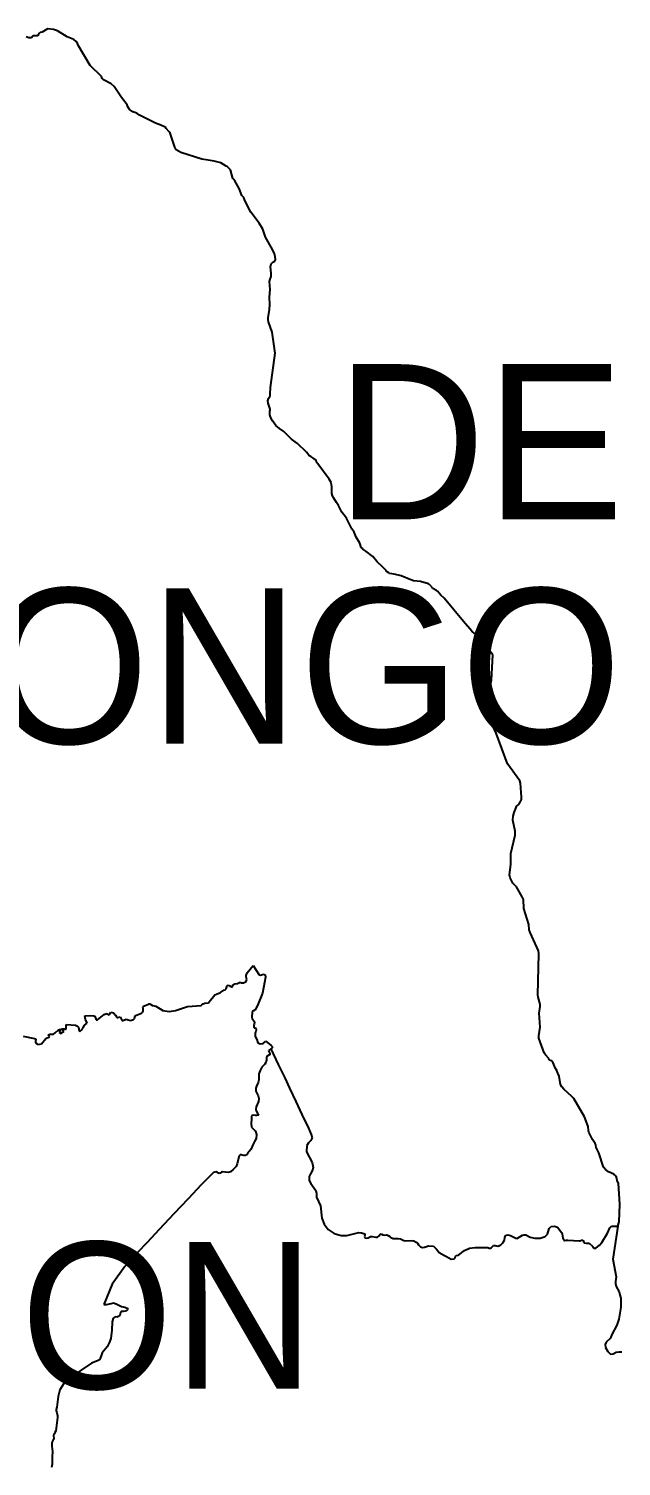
# Model space of a CAD drawing. Header units: metres. Extents: x 0 to 1325, y -1 to 773.
# Drawn here: x 715.87 to 731.14, y 367.42 to 404.48 of the extents above; entities that cross this region are included whole.
import ezdxf
from ezdxf.enums import TextEntityAlignment as Align

# ---------------------------------------------------------------- set-up
doc = ezdxf.new("R2010")
doc.units = ezdxf.units.M

msp = doc.modelspace()

# ---------------------------------------------------------------- linework, layer by layer
at = {"layer": 'SCORE'}
for points in [[(716.14, 404.368), (716.11, 404.318)], [(716.16, 404.378), (716.14, 404.368)], [(716.21, 404.388), (716.16, 404.378)], [(716.32, 404.458), (716.21, 404.388)], [(716.36, 404.478), (716.32, 404.458)], [(716.5, 404.458), (716.36, 404.478)], [(716.61, 404.428), (716.5, 404.458)], [(716.86, 404.268), (716.61, 404.428)], [(715.87, 404.248), (715.8, 404.268)], [(715.94, 404.248), (715.87, 404.248)], [(715.97, 404.288), (715.94, 404.248)], [(715.99, 404.298), (715.97, 404.288)], [(716.07, 404.298), (715.99, 404.298)], [(716.1, 404.298), (716.07, 404.298)], [(716.11, 404.318), (716.1, 404.298)], [(717.03, 404.198), (716.86, 404.268)], [(717.09, 404.148), (717.03, 404.198)], [(717.12, 404.098), (717.09, 404.148)], [(717.15, 404.038), (717.12, 404.098)], [(717.45, 403.528), (717.15, 404.038)], [(717.74, 403.248), (717.45, 403.528)], [(717.76, 403.198), (717.74, 403.248)], [(717.79, 403.158), (717.76, 403.198)], [(717.99, 403.058), (717.79, 403.158)], [(718.07, 402.988), (717.99, 403.058)], [(718.26, 402.708), (718.07, 402.988)], [(718.4, 402.518), (718.26, 402.708)], [(718.42, 402.468), (718.4, 402.518)], [(718.46, 402.398), (718.42, 402.468)], [(718.55, 402.338), (718.46, 402.398)], [(718.65, 402.298), (718.55, 402.338)], [(718.72, 402.248), (718.65, 402.298)], [(719.13, 402.048), (718.72, 402.248)], [(719.27, 401.988), (719.13, 402.048)], [(719.37, 401.948), (719.27, 401.988)], [(719.4, 401.928), (719.37, 401.948)], [(719.41, 401.908), (719.4, 401.928)], [(719.49, 401.818), (719.41, 401.908)], [(719.51, 401.788), (719.49, 401.818)], [(719.63, 401.428), (719.51, 401.788)], [(719.67, 401.358), (719.63, 401.428)], [(719.73, 401.318), (719.67, 401.358)], [(719.79, 401.288), (719.73, 401.318)], [(720.33, 401.118), (719.79, 401.288)], [(720.49, 401.088), (720.33, 401.118)], [(720.65, 401.068), (720.49, 401.088)], [(720.82, 401.018), (720.65, 401.068)], [(720.96, 400.938), (720.82, 401.018)], [(720.98, 400.928), (720.96, 400.938)], [(721.07, 400.838), (720.98, 400.928)], [(721.13, 400.618), (721.07, 400.838)], [(721.15, 400.588), (721.13, 400.618)], [(721.18, 400.558), (721.15, 400.588)], [(721.29, 400.358), (721.18, 400.558)], [(721.36, 400.178), (721.29, 400.358)], [(721.41, 400.128), (721.36, 400.178)], [(721.44, 400.048), (721.41, 400.128)], [(721.59, 399.748), (721.44, 400.048)], [(721.81, 399.468), (721.59, 399.748)], [(721.9, 399.308), (721.81, 399.468)], [(721.97, 399.108), (721.9, 399.308)], [(722.15, 398.788), (721.97, 399.108)], [(722.2, 398.678), (722.15, 398.788)], [(722.1, 398.338), (722.12, 398.418)], [(722.12, 398.418), (722.16, 398.458)], [(722.16, 398.458), (722.21, 398.488)], [(722.22, 398.608), (722.2, 398.678)], [(722.21, 398.488), (722.23, 398.528)], [(722.23, 398.528), (722.22, 398.608)], [(722.09, 398.018), (722.12, 398.088)], [(722.12, 398.178), (722.1, 398.338)], [(722.12, 398.088), (722.12, 398.178)], [(722.07, 397.958), (722.09, 398.018)], [(722.09, 397.758), (722.07, 397.958)], [(722.07, 397.558), (722.09, 397.758)], [(722.08, 397.368), (722.07, 397.558)], [(722.07, 397.238), (722.08, 397.368)], [(722.04, 397.028), (722.07, 397.238)], [(722.04, 396.978), (722.04, 397.028)], [(722.05, 396.918), (722.04, 396.978)], [(722.14, 396.658), (722.05, 396.918)], [(722.22, 396.118), (722.14, 396.658)], [(722.1, 395.228), (722.22, 396.118)], [(722.09, 395.058), (722.1, 395.228)], [(722.03, 394.888), (722.05, 394.948)], [(722.04, 394.828), (722.03, 394.888)], [(722.09, 394.668), (722.04, 394.828)], [(722.05, 394.948), (722.08, 394.998)], [(722.08, 394.998), (722.09, 395.018)], [(722.09, 395.018), (722.09, 395.058)], [(722.08, 394.618), (722.09, 394.648)], [(722.08, 394.528), (722.08, 394.618)], [(722.11, 394.448), (722.08, 394.528)], [(722.09, 394.648), (722.09, 394.668)], [(722.15, 394.368), (722.11, 394.448)], [(722.24, 394.248), (722.15, 394.368)], [(722.33, 394.168), (722.24, 394.248)], [(722.44, 394.098), (722.33, 394.168)], [(722.64, 393.898), (722.44, 394.098)], [(722.8, 393.788), (722.64, 393.898)], [(723.03, 393.558), (722.8, 393.788)], [(723.09, 393.488), (723.03, 393.558)], [(723.12, 393.458), (723.09, 393.488)], [(723.14, 393.448), (723.12, 393.458)], [(723.19, 393.418), (723.14, 393.448)], [(723.26, 393.368), (723.19, 393.418)], [(723.28, 393.358), (723.26, 393.368)], [(723.29, 393.308), (723.28, 393.358)], [(723.31, 393.268), (723.29, 393.308)], [(723.32, 393.258), (723.31, 393.268)], [(723.61, 392.868), (723.32, 393.258)], [(723.66, 392.778), (723.61, 392.868)], [(723.68, 392.668), (723.66, 392.778)], [(723.68, 392.548), (723.68, 392.668)], [(723.68, 392.498), (723.68, 392.548)], [(723.7, 392.438), (723.68, 392.498)], [(723.73, 392.378), (723.7, 392.438)], [(723.8, 392.268), (723.73, 392.378)], [(723.85, 392.188), (723.8, 392.268)], [(723.94, 392.018), (723.85, 392.188)], [(724.06, 391.858), (723.94, 392.018)], [(724.2, 391.588), (724.06, 391.858)], [(724.26, 391.498), (724.2, 391.588)], [(724.31, 391.368), (724.26, 391.498)], [(724.4, 391.218), (724.31, 391.368)], [(724.44, 391.108), (724.4, 391.218)], [(724.46, 391.088), (724.44, 391.108)], [(724.48, 391.058), (724.46, 391.088)], [(724.56, 391.008), (724.48, 391.058)], [(724.74, 390.868), (724.56, 391.008)], [(724.85, 390.738), (724.74, 390.868)], [(724.99, 390.608), (724.85, 390.738)], [(725.08, 390.508), (724.99, 390.608)], [(725.09, 390.488), (725.08, 390.508)], [(725.11, 390.478), (725.09, 390.488)], [(725.15, 390.448), (725.11, 390.478)], [(725.17, 390.438), (725.15, 390.448)], [(725.29, 390.418), (725.17, 390.438)], [(725.47, 390.378), (725.29, 390.418)], [(725.72, 390.268), (725.47, 390.378)], [(725.79, 390.248), (725.72, 390.268)], [(725.97, 390.228), (725.79, 390.248)], [(726.17, 390.168), (725.97, 390.228)], [(726.2, 390.148), (726.17, 390.168)], [(726.28, 390.068), (726.2, 390.148)], [(726.29, 390.048), (726.28, 390.068)], [(726.38, 389.998), (726.29, 390.048)], [(726.41, 389.978), (726.38, 389.998)], [(726.49, 389.878), (726.41, 389.978)], [(726.58, 389.798), (726.49, 389.878)], [(727.08, 389.198), (726.58, 389.798)], [(727.29, 388.948), (727.08, 389.198)], [(727.36, 388.888), (727.29, 388.948)], [(727.41, 388.838), (727.36, 388.888)], [(727.45, 388.808), (727.41, 388.838)], [(727.47, 388.788), (727.45, 388.808)], [(727.47, 388.778), (727.47, 388.788)], [(727.48, 388.728), (727.47, 388.778)], [(727.49, 388.698), (727.48, 388.728)], [(727.51, 388.668), (727.49, 388.698)], [(727.75, 388.448), (727.51, 388.668)], [(727.8, 388.378), (727.75, 388.448)], [(727.83, 388.338), (727.8, 388.378)], [(727.8, 387.688), (727.83, 388.338)], [(727.71, 387.318), (727.8, 387.688)], [(727.7, 387.228), (727.71, 387.318)], [(727.71, 387.138), (727.7, 387.228)], [(727.86, 386.448), (727.71, 387.138)], [(727.92, 386.318), (727.86, 386.448)], [(728.21, 385.528), (727.92, 386.318)], [(728.53, 385.088), (728.21, 385.528)], [(728.55, 385.028), (728.53, 385.088)], [(728.57, 384.668), (728.55, 385.028)], [(728.38, 384.268), (728.45, 384.448)], [(728.45, 384.448), (728.5, 384.478)], [(728.5, 384.478), (728.54, 384.538)], [(728.54, 384.538), (728.57, 384.608)], [(728.57, 384.608), (728.57, 384.668)], [(728.35, 384.078), (728.36, 384.178)], [(728.41, 383.788), (728.35, 384.078)], [(728.36, 384.178), (728.38, 384.268)], [(728.3, 383.218), (728.41, 383.688)], [(728.41, 383.688), (728.41, 383.788)], [(728.3, 382.928), (728.3, 383.218)], [(728.26, 382.668), (728.3, 382.928)], [(728.28, 382.588), (728.26, 382.668)], [(728.35, 382.448), (728.28, 382.588)], [(728.44, 382.358), (728.35, 382.448)], [(728.59, 382.098), (728.44, 382.358)], [(728.62, 382.028), (728.59, 382.098)], [(728.63, 381.798), (728.62, 382.028)], [(728.76, 381.388), (728.63, 381.798)], [(728.77, 381.248), (728.76, 381.388)], [(728.8, 381.178), (728.77, 381.248)], [(729.01, 380.708), (728.8, 381.178)], [(728.99, 379.568), (729.02, 380.628)], [(729.02, 380.628), (729.01, 380.708)], [(721.5, 380.138), (721.65, 380.328)], [(721.65, 380.328), (721.81, 380.088)], [(721.18, 379.858), (721.25, 379.868)], [(721.25, 379.868), (721.32, 379.898)], [(721.32, 379.898), (721.35, 379.878)], [(721.35, 379.878), (721.4, 379.878)], [(721.4, 379.878), (721.44, 379.898)], [(721.44, 379.898), (721.47, 379.918)], [(721.47, 380.068), (721.5, 380.138)], [(721.47, 380.038), (721.47, 380.068)], [(721.48, 379.998), (721.47, 380.038)], [(721.47, 379.918), (721.49, 379.968)], [(721.49, 379.968), (721.48, 379.998)], [(721.81, 380.088), (721.84, 380.078)], [(721.84, 380.078), (721.92, 380.108)], [(721.97, 380.028), (721.89, 379.618)], [(721.92, 380.108), (721.96, 380.088)], [(721.96, 380.088), (721.97, 380.028)], [(720.52, 379.388), (720.66, 379.568)], [(720.66, 379.568), (720.71, 379.588)], [(720.71, 379.588), (720.81, 379.628)], [(720.81, 379.628), (720.9, 379.688)], [(720.9, 379.688), (720.93, 379.698)], [(720.93, 379.698), (720.96, 379.728)], [(720.96, 379.728), (720.97, 379.778)], [(720.97, 379.778), (720.98, 379.818)], [(720.98, 379.818), (721.03, 379.808)], [(721.03, 379.808), (721.08, 379.788)], [(721.08, 379.788), (721.12, 379.768)], [(721.12, 379.768), (721.13, 379.828)], [(721.13, 379.828), (721.18, 379.858)], [(721.89, 379.618), (721.76, 379.298)], [(729, 379.508), (728.99, 379.568)], [(729.04, 379.388), (729, 379.508)], [(717.94, 379.058), (717.98, 379.128)], [(717.98, 379.128), (718.05, 379.108)], [(718.8, 379.118), (718.82, 379.148)], [(718.81, 379.248), (718.82, 379.258)], [(718.82, 379.228), (718.81, 379.248)], [(718.82, 379.258), (718.85, 379.288)], [(718.82, 379.178), (718.82, 379.228)], [(718.82, 379.148), (718.82, 379.178)], [(718.85, 379.288), (718.87, 379.298)], [(718.87, 379.298), (718.95, 379.328)], [(718.95, 379.328), (718.95, 379.338)], [(718.95, 379.338), (718.99, 379.338)], [(718.99, 379.338), (719.06, 379.298)], [(719.06, 379.298), (719.14, 379.278)], [(719.14, 379.278), (719.32, 379.168)], [(719.32, 379.168), (719.49, 379.138)], [(719.49, 379.138), (719.65, 379.168)], [(719.65, 379.168), (719.96, 379.268)], [(719.96, 379.268), (720.31, 379.298)], [(720.31, 379.298), (720.33, 379.318)], [(720.33, 379.318), (720.36, 379.338)], [(720.36, 379.338), (720.41, 379.358)], [(720.41, 379.358), (720.5, 379.368)], [(720.5, 379.368), (720.52, 379.388)], [(721.63, 379.128), (721.62, 378.998)], [(721.64, 379.148), (721.63, 379.128)], [(721.66, 379.158), (721.64, 379.148)], [(721.7, 379.188), (721.66, 379.158)], [(721.76, 379.298), (721.7, 379.188)], [(729.03, 379.098), (729.05, 379.268)], [(729.05, 379.318), (729.04, 379.388)], [(729.05, 379.268), (729.05, 379.318)], [(716.83, 378.798), (716.84, 378.808)], [(716.83, 378.708), (716.83, 378.798)], [(716.84, 378.808), (717.07, 378.788)], [(717.07, 378.788), (717.12, 378.768)], [(717.12, 378.768), (717.15, 378.738)], [(717.28, 378.748), (717.3, 378.788)], [(717.3, 378.788), (717.37, 378.838)], [(717.31, 379.028), (717.46, 379.038)], [(717.33, 378.938), (717.31, 379.028)], [(717.37, 378.838), (717.33, 378.938)], [(717.46, 379.038), (717.54, 379.028)], [(717.54, 379.028), (717.57, 379.018)], [(717.57, 379.018), (717.6, 378.928)], [(717.6, 378.928), (717.64, 378.928)], [(717.64, 378.928), (717.81, 379.068)], [(717.81, 379.068), (717.87, 379.088)], [(717.87, 379.088), (717.94, 379.058)], [(718.05, 379.108), (718.1, 379.048)], [(718.1, 379.048), (718.14, 378.988)], [(718.14, 378.988), (718.16, 378.988)], [(718.16, 378.988), (718.22, 379.008)], [(718.22, 379.008), (718.27, 378.898)], [(718.27, 378.898), (718.38, 378.948)], [(718.38, 378.948), (718.43, 378.928)], [(718.43, 378.928), (718.49, 378.908)], [(718.49, 378.908), (718.57, 378.938)], [(718.57, 378.938), (718.59, 378.958)], [(718.59, 378.958), (718.61, 379.018)], [(718.61, 379.018), (718.62, 379.038)], [(718.62, 379.038), (718.64, 379.048)], [(718.64, 379.048), (718.77, 379.098)], [(718.77, 379.098), (718.8, 379.118)], [(721.62, 378.998), (721.63, 378.958)], [(721.63, 378.958), (721.69, 378.878)], [(721.68, 378.818), (721.67, 378.788)], [(721.67, 378.788), (721.67, 378.778)], [(721.67, 378.778), (721.67, 378.758)], [(721.67, 378.758), (721.67, 378.738)], [(721.69, 378.848), (721.68, 378.818)], [(721.69, 378.878), (721.69, 378.848)], [(729.05, 378.738), (729.03, 379.098)], [(715.72, 378.508), (716.01, 378.448)], [(716.01, 378.448), (716.04, 378.438)], [(716.04, 378.438), (716.05, 378.408)], [(716.05, 378.408), (716.04, 378.378)], [(716.19, 378.308), (716.31, 378.448)], [(716.31, 378.448), (716.4, 378.488)], [(716.37, 378.538), (716.41, 378.558)], [(716.4, 378.488), (716.37, 378.538)], [(716.41, 378.558), (716.5, 378.558)], [(716.5, 378.558), (716.55, 378.588)], [(716.55, 378.588), (716.63, 378.668)], [(716.63, 378.668), (716.68, 378.688)], [(716.68, 378.688), (716.65, 378.598)], [(716.65, 378.598), (716.68, 378.578)], [(716.68, 378.578), (716.78, 378.638)], [(716.7, 378.688), (716.74, 378.698)], [(716.73, 378.678), (716.7, 378.688)], [(716.78, 378.638), (716.73, 378.678)], [(716.74, 378.698), (716.78, 378.698)], [(716.78, 378.698), (716.81, 378.688)], [(716.81, 378.688), (716.83, 378.688)], [(716.83, 378.688), (716.83, 378.708)], [(717.15, 378.738), (717.16, 378.698)], [(717.16, 378.698), (717.16, 378.648)], [(717.16, 378.648), (717.18, 378.628)], [(717.18, 378.628), (717.24, 378.678)], [(717.24, 378.678), (717.28, 378.748)], [(721.67, 378.738), (721.68, 378.718)], [(721.68, 378.718), (721.7, 378.718)], [(721.7, 378.718), (721.71, 378.718)], [(721.72, 378.628), (721.7, 378.588)], [(721.7, 378.588), (721.7, 378.548)], [(721.7, 378.548), (721.7, 378.498)], [(721.7, 378.498), (721.75, 378.418)], [(721.71, 378.718), (721.72, 378.708)], [(721.72, 378.708), (721.73, 378.658)], [(721.73, 378.658), (721.72, 378.628)], [(721.75, 378.418), (721.77, 378.338)], [(729.02, 378.518), (729.04, 378.628)], [(729.02, 378.458), (729.02, 378.518)], [(729.16, 378.078), (729.02, 378.458)], [(729.04, 378.628), (729.05, 378.738)], [(716.04, 378.378), (716.04, 378.338)], [(716.04, 378.338), (716.08, 378.308)], [(716.08, 378.308), (716.1, 378.288)], [(716.1, 378.288), (716.19, 378.308)], [(721.77, 378.338), (721.83, 378.308)], [(721.83, 378.308), (721.91, 378.318)], [(721.91, 378.318), (721.98, 378.378)], [(721.98, 378.378), (722.12, 378.268)], [(722.06, 378.018), (722.01, 377.988)], [(722.1, 378.168), (722.05, 378.138)], [(722.05, 378.138), (722.06, 378.108)], [(722.06, 378.108), (722.08, 378.058)], [(722.08, 378.028), (722.06, 378.018)], [(722.08, 378.058), (722.08, 378.028)], [(722.11, 378.178), (722.1, 378.168)], [(722.13, 378.198), (722.11, 378.178)], [(722.11, 378.178), (722.3, 377.778)], [(722.12, 378.268), (722.15, 378.228)], [(722.15, 378.228), (722.13, 378.198)], [(729.19, 378.028), (729.16, 378.078)], [(729.28, 377.928), (729.19, 378.028)], [(721.88, 377.708), (721.83, 377.618)], [(721.95, 377.788), (721.88, 377.708)], [(721.98, 377.828), (721.95, 377.788)], [(721.99, 377.858), (721.98, 377.828)], [(722, 377.888), (721.99, 377.858)], [(722.01, 377.988), (722, 377.968)], [(722, 377.968), (722, 377.888)], [(722.3, 377.778), (722.47, 377.428)], [(729.29, 377.888), (729.28, 377.928)], [(729.35, 377.868), (729.29, 377.888)], [(729.39, 377.818), (729.35, 377.868)], [(729.44, 377.688), (729.39, 377.818)], [(729.48, 377.618), (729.44, 377.688)], [(721.78, 377.308), (721.74, 377.218)], [(721.8, 377.378), (721.78, 377.308)], [(721.83, 377.618), (721.8, 377.538)], [(721.8, 377.538), (721.8, 377.508)], [(721.8, 377.508), (721.8, 377.378)], [(722.47, 377.428), (722.59, 377.168)], [(729.51, 377.548), (729.48, 377.618)], [(729.54, 377.478), (729.51, 377.548)], [(729.58, 377.258), (729.54, 377.478)], [(721.74, 377.218), (721.72, 377.168)], [(721.72, 377.168), (721.72, 377.088)], [(721.72, 377.088), (721.78, 376.968)], [(721.78, 376.968), (721.8, 376.898)], [(722.59, 377.168), (722.75, 376.818)], [(729.61, 377.198), (729.58, 377.258)], [(729.66, 377.138), (729.61, 377.198)], [(729.87, 376.948), (729.66, 377.138)], [(729.9, 376.928), (729.87, 376.948)], [(729.92, 376.898), (729.9, 376.928)], [(721.73, 376.688), (721.72, 376.618)], [(721.72, 376.618), (721.73, 376.578)], [(721.79, 376.818), (721.73, 376.688)], [(721.73, 376.578), (721.76, 376.518)], [(721.8, 376.898), (721.79, 376.818)], [(722.75, 376.818), (722.91, 376.488)], [(730.2, 376.428), (729.92, 376.898)], [(721.61, 376.378), (721.6, 376.258)], [(721.6, 376.258), (721.61, 376.158)], [(721.62, 376.458), (721.61, 376.428)], [(721.61, 376.428), (721.61, 376.378)], [(721.66, 376.468), (721.62, 376.458)], [(721.71, 376.458), (721.66, 376.468)], [(721.75, 376.458), (721.71, 376.458)], [(721.8, 376.468), (721.75, 376.458)], [(721.76, 376.518), (721.8, 376.468)], [(722.91, 376.488), (722.96, 376.378)], [(722.96, 376.378), (723.05, 376.198)], [(723.05, 376.198), (723.15, 375.968)], [(730.29, 376.178), (730.2, 376.428)], [(730.3, 376.078), (730.29, 376.178)], [(721.61, 376.158), (721.71, 376.058)], [(721.73, 375.868), (721.69, 375.788)], [(721.71, 376.058), (721.74, 375.968)], [(721.74, 375.968), (721.73, 375.868)], [(723.14, 375.818), (723.08, 375.758)], [(723.17, 375.888), (723.14, 375.818)], [(723.15, 375.968), (723.17, 375.888)], [(730.31, 376.028), (730.3, 376.078)], [(730.4, 375.838), (730.31, 376.028)], [(730.47, 375.738), (730.4, 375.838)], [(721.29, 375.418), (721.28, 375.398)], [(721.31, 375.438), (721.29, 375.418)], [(721.32, 375.458), (721.31, 375.438)], [(721.37, 375.438), (721.32, 375.458)], [(721.41, 375.428), (721.37, 375.438)], [(721.45, 375.428), (721.41, 375.428)], [(721.49, 375.448), (721.45, 375.428)], [(721.51, 375.478), (721.49, 375.448)], [(721.59, 375.588), (721.51, 375.478)], [(721.65, 375.718), (721.59, 375.588)], [(721.69, 375.788), (721.65, 375.718)], [(723.04, 375.688), (723.03, 375.528)], [(723.03, 375.528), (723.17, 375.248)], [(723.08, 375.758), (723.04, 375.688)], [(730.49, 375.708), (730.47, 375.738)], [(730.5, 375.618), (730.49, 375.708)], [(730.52, 375.588), (730.5, 375.618)], [(730.57, 375.498), (730.52, 375.588)], [(730.69, 375.128), (730.57, 375.498)], [(721.14, 375.068), (721.07, 375.008)], [(721.21, 375.148), (721.14, 375.068)], [(721.24, 375.218), (721.21, 375.148)], [(721.28, 375.398), (721.24, 375.218)], [(723.17, 375.248), (723.2, 375.118)], [(723.2, 375.118), (723.17, 375.038)], [(730.74, 375.068), (730.69, 375.128)], [(730.82, 375.008), (730.74, 375.068)], [(720.32, 374.678), (719.98, 374.308)], [(720.6, 374.968), (720.32, 374.678)], [(720.63, 374.988), (720.6, 374.968)], [(720.66, 374.998), (720.63, 374.988)], [(720.7, 375.008), (720.66, 374.998)], [(720.72, 374.998), (720.7, 375.008)], [(720.76, 374.978), (720.72, 374.998)], [(720.78, 374.968), (720.76, 374.978)], [(720.8, 374.978), (720.78, 374.968)], [(720.84, 374.998), (720.8, 374.978)], [(720.85, 375.008), (720.84, 374.998)], [(721.01, 374.988), (720.85, 375.008)], [(721.07, 375.008), (721.01, 374.988)], [(723.13, 374.958), (723.1, 374.888)], [(723.1, 374.888), (723.1, 374.788)], [(723.1, 374.788), (723.14, 374.708)], [(723.17, 375.038), (723.13, 374.958)], [(723.14, 374.708), (723.27, 374.528)], [(730.95, 374.948), (730.82, 375.008)], [(731.01, 374.898), (730.95, 374.948)], [(731.03, 374.838), (731.01, 374.898)], [(731.04, 374.788), (731.03, 374.838)], [(731.07, 374.708), (731.04, 374.788)], [(731.11, 374.178), (731.07, 374.708)], [(719.98, 374.308), (719.61, 373.928)], [(723.27, 374.528), (723.29, 374.448)], [(723.29, 374.448), (723.29, 374.358)], [(723.29, 374.358), (723.39, 374.128)], [(723.39, 374.128), (723.42, 373.818)], [(731.09, 373.718), (731.11, 374.178)], [(719.61, 373.928), (719.23, 373.518)], [(723.42, 373.818), (723.48, 373.658)], [(723.48, 373.658), (723.59, 373.518)], [(729.29, 373.548), (729.34, 373.598)], [(729.34, 373.598), (729.42, 373.608)], [(729.42, 373.608), (729.5, 373.578)], [(729.5, 373.578), (729.56, 373.508)], [(730.79, 373.428), (730.85, 373.568)], [(730.85, 373.568), (730.89, 373.608)], [(730.89, 373.608), (731.06, 373.608)], [(731.06, 373.608), (730.93, 372.758)], [(731.06, 373.608), (731.09, 373.718)], [(719.23, 373.518), (718.92, 373.188)], [(723.59, 373.518), (723.74, 373.418)], [(723.74, 373.418), (723.92, 373.368)], [(723.92, 373.368), (724, 373.368)], [(724, 373.368), (724.07, 373.368)], [(724.07, 373.368), (724.38, 373.448)], [(724.38, 373.448), (724.45, 373.438)], [(724.45, 373.438), (724.53, 373.408)], [(724.53, 373.378), (724.52, 373.338)], [(724.52, 373.338), (724.53, 373.308)], [(724.53, 373.408), (724.53, 373.378)], [(724.53, 373.308), (724.58, 373.298)], [(724.58, 373.298), (724.62, 373.308)], [(724.62, 373.308), (724.68, 373.338)], [(724.68, 373.338), (724.72, 373.338)], [(724.72, 373.338), (724.82, 373.328)], [(724.82, 373.328), (724.86, 373.328)], [(724.86, 373.328), (724.9, 373.358)], [(724.9, 373.358), (724.92, 373.388)], [(724.92, 373.388), (724.95, 373.408)], [(724.95, 373.408), (725, 373.388)], [(725, 373.388), (725.03, 373.378)], [(725.03, 373.378), (725.08, 373.388)], [(725.08, 373.388), (725.1, 373.388)], [(725.1, 373.388), (725.13, 373.368)], [(725.13, 373.368), (725.18, 373.338)], [(725.18, 373.338), (725.2, 373.318)], [(725.2, 373.318), (725.26, 373.288)], [(725.26, 373.288), (725.3, 373.288)], [(725.3, 373.288), (725.39, 373.288)], [(725.39, 373.288), (725.45, 373.278)], [(725.45, 373.278), (725.54, 373.238)], [(725.54, 373.238), (725.59, 373.228)], [(725.59, 373.228), (725.74, 373.238)], [(725.74, 373.238), (725.8, 373.228)], [(725.8, 373.228), (725.86, 373.198)], [(725.86, 373.198), (725.89, 373.168)], [(728.09, 373.178), (728.13, 373.248)], [(728.13, 373.248), (728.14, 373.318)], [(728.14, 373.318), (728.17, 373.378)], [(728.17, 373.378), (728.22, 373.388)], [(728.22, 373.388), (728.29, 373.368)], [(728.29, 373.368), (728.43, 373.298)], [(728.43, 373.298), (728.45, 373.288)], [(728.45, 373.288), (728.47, 373.298)], [(728.47, 373.298), (728.6, 373.378)], [(728.6, 373.378), (728.64, 373.388)], [(728.64, 373.388), (728.68, 373.388)], [(728.68, 373.388), (728.8, 373.328)], [(728.8, 373.328), (728.92, 373.298)], [(728.92, 373.298), (729.05, 373.298)], [(729.05, 373.298), (729.18, 373.338)], [(729.18, 373.338), (729.24, 373.398)], [(729.24, 373.398), (729.29, 373.548)], [(729.56, 373.508), (729.6, 373.448)], [(729.6, 373.448), (729.62, 373.408)], [(729.62, 373.408), (729.64, 373.298)], [(729.64, 373.298), (729.66, 373.248)], [(729.66, 373.248), (729.69, 373.238)], [(729.69, 373.238), (729.72, 373.248)], [(729.72, 373.248), (729.77, 373.248)], [(729.77, 373.248), (730.06, 373.228)], [(730.06, 373.228), (730.08, 373.228)], [(730.08, 373.228), (730.12, 373.248)], [(730.12, 373.248), (730.15, 373.248)], [(730.15, 373.248), (730.16, 373.238)], [(730.16, 373.238), (730.18, 373.188)], [(730.64, 373.188), (730.79, 373.428)], [(718.64, 372.888), (718.34, 372.568)], [(718.67, 372.928), (718.64, 372.888)], [(718.92, 373.188), (718.67, 372.928)], [(725.89, 373.168), (725.92, 373.128)], [(725.92, 373.128), (725.97, 373.078)], [(725.97, 373.078), (726.02, 373.058)], [(726.02, 373.058), (726.07, 373.068)], [(726.07, 373.068), (726.17, 373.098)], [(726.17, 373.098), (726.3, 373.088)], [(726.3, 373.088), (726.38, 373.018)], [(726.38, 373.018), (726.45, 372.928)], [(726.45, 372.928), (726.59, 372.848)], [(726.59, 372.848), (726.64, 372.828)], [(726.64, 372.828), (726.7, 372.788)], [(726.86, 372.788), (726.87, 372.838)], [(726.87, 372.838), (726.89, 372.848)], [(726.89, 372.848), (726.94, 372.858)], [(726.94, 372.858), (726.96, 372.868)], [(726.96, 372.868), (727.1, 372.978)], [(727.1, 372.978), (727.23, 373.038)], [(727.23, 373.038), (727.38, 373.058)], [(727.38, 373.058), (727.68, 373.058)], [(727.68, 373.058), (727.7, 373.058)], [(727.7, 373.058), (727.74, 373.038)], [(727.74, 373.038), (727.77, 373.038)], [(727.77, 373.038), (727.79, 373.048)], [(727.79, 373.048), (727.83, 373.088)], [(727.83, 373.088), (727.85, 373.108)], [(727.85, 373.108), (727.89, 373.108)], [(727.89, 373.108), (727.96, 373.088)], [(727.96, 373.088), (727.99, 373.098)], [(727.99, 373.098), (728.04, 373.128)], [(728.04, 373.128), (728.09, 373.178)], [(730.18, 373.188), (730.19, 373.178)], [(730.19, 373.178), (730.24, 373.168)], [(730.24, 373.168), (730.3, 373.168)], [(730.3, 373.168), (730.33, 373.158)], [(730.33, 373.158), (730.4, 373.088)], [(730.4, 373.088), (730.44, 373.038)], [(730.44, 373.038), (730.49, 373.038)], [(730.49, 373.038), (730.58, 373.118)], [(730.58, 373.118), (730.64, 373.188)], [(718.34, 372.568), (718.02, 372.108)], [(726.7, 372.788), (726.76, 372.758)], [(726.76, 372.758), (726.84, 372.768)], [(726.84, 372.768), (726.86, 372.788)], [(730.93, 372.758), (731.01, 372.298)], [(718.02, 372.108), (717.8, 371.588)], [(731.01, 372.298), (731, 372.178)], [(731, 372.178), (731, 372.128)], [(731, 372.128), (731.01, 372.048)], [(731.01, 372.048), (731.09, 371.918)], [(731.09, 371.918), (731.11, 371.838)], [(731.11, 371.838), (731.13, 371.748)], [(731.13, 371.748), (731.13, 371.518)], [(717.8, 371.588), (717.87, 371.588)], [(717.87, 371.588), (717.99, 371.618)], [(717.99, 371.618), (718.05, 371.628)], [(718.05, 371.628), (718.12, 371.608)], [(718.12, 371.608), (718.26, 371.538)], [(718.23, 371.388), (718.22, 371.338)], [(718.25, 371.408), (718.23, 371.388)], [(718.31, 371.408), (718.25, 371.408)], [(718.26, 371.538), (718.34, 371.518)], [(718.36, 371.418), (718.31, 371.408)], [(718.34, 371.518), (718.42, 371.488)], [(718.41, 371.448), (718.36, 371.418)], [(718.42, 371.488), (718.41, 371.448)], [(731.13, 371.518), (731.08, 371.208)], [(718.02, 371.138), (718.01, 370.928)], [(718.04, 371.238), (718.02, 371.138)], [(718.09, 371.268), (718.04, 371.238)], [(718.14, 371.258), (718.09, 371.268)], [(718.2, 371.288), (718.14, 371.258)], [(718.22, 371.338), (718.2, 371.288)], [(731.03, 371.058), (730.9, 370.818)], [(731.08, 371.208), (731.03, 371.058)], [(717.98, 370.708), (717.94, 370.598)], [(718.01, 370.928), (717.98, 370.708)], [(730.76, 370.618), (730.73, 370.558)], [(730.86, 370.708), (730.76, 370.618)], [(730.88, 370.748), (730.86, 370.708)], [(730.9, 370.818), (730.88, 370.748)], [(717.74, 370.288), (717.71, 370.198)], [(717.76, 370.338), (717.74, 370.288)], [(717.89, 370.498), (717.76, 370.338)], [(717.94, 370.598), (717.89, 370.498)], [(730.73, 370.558), (730.74, 370.478)], [(730.74, 370.478), (730.8, 370.378)], [(730.8, 370.378), (730.87, 370.308)], [(730.87, 370.308), (730.94, 370.318)], [(730.94, 370.318), (731.01, 370.358)], [(731.01, 370.358), (731.08, 370.368)], [(731.08, 370.368), (731.16, 370.368)], [(717.48, 370.078), (716.9, 369.678)], [(717.64, 370.138), (717.48, 370.078)], [(717.69, 370.158), (717.64, 370.138)], [(717.71, 370.198), (717.69, 370.158)], [(716.77, 369.548), (716.67, 369.388)], [(716.9, 369.678), (716.77, 369.548)], [(716.62, 369.218), (716.59, 368.938)], [(716.67, 369.388), (716.62, 369.218)], [(716.59, 368.938), (716.57, 368.878)], [(716.57, 368.878), (716.57, 368.848)], [(716.57, 368.848), (716.59, 368.808)], [(716.59, 368.808), (716.61, 368.718)], [(716.61, 368.678), (716.56, 368.328)], [(716.61, 368.718), (716.61, 368.678)], [(716.47, 368.048), (716.46, 368.008)], [(716.46, 368.008), (716.46, 367.958)], [(716.49, 368.078), (716.47, 368.048)], [(716.51, 368.118), (716.49, 368.078)], [(716.52, 368.248), (716.5, 368.218)], [(716.5, 368.218), (716.51, 368.118)], [(716.54, 368.288), (716.52, 368.248)], [(716.56, 368.328), (716.54, 368.288)], [(716.46, 367.958), (716.46, 367.938)], [(716.46, 367.938), (716.48, 367.798)], [(716.48, 367.798), (716.47, 367.658)], [(716.47, 367.658), (716.47, 367.468)], [(716.47, 367.468), (716.45, 367.388)]]:
    msp.add_lwpolyline(points, dxfattribs=at)

# ---------------------------------------------------------------- texts
at = {"layer": 'ENGRAVE'}
for s, height, p in [('DEM. REP. CONGO', 4, (748.305, 391.831)), ('CONGO', 4, (721.057, 386.049)), ('CAMEROON', 3.783, (708.346, 369.415))]:
    msp.add_text(s, height=height, dxfattribs=at).set_placement(p, align=Align.CENTER)

doc.saveas('drawing.dxf')
